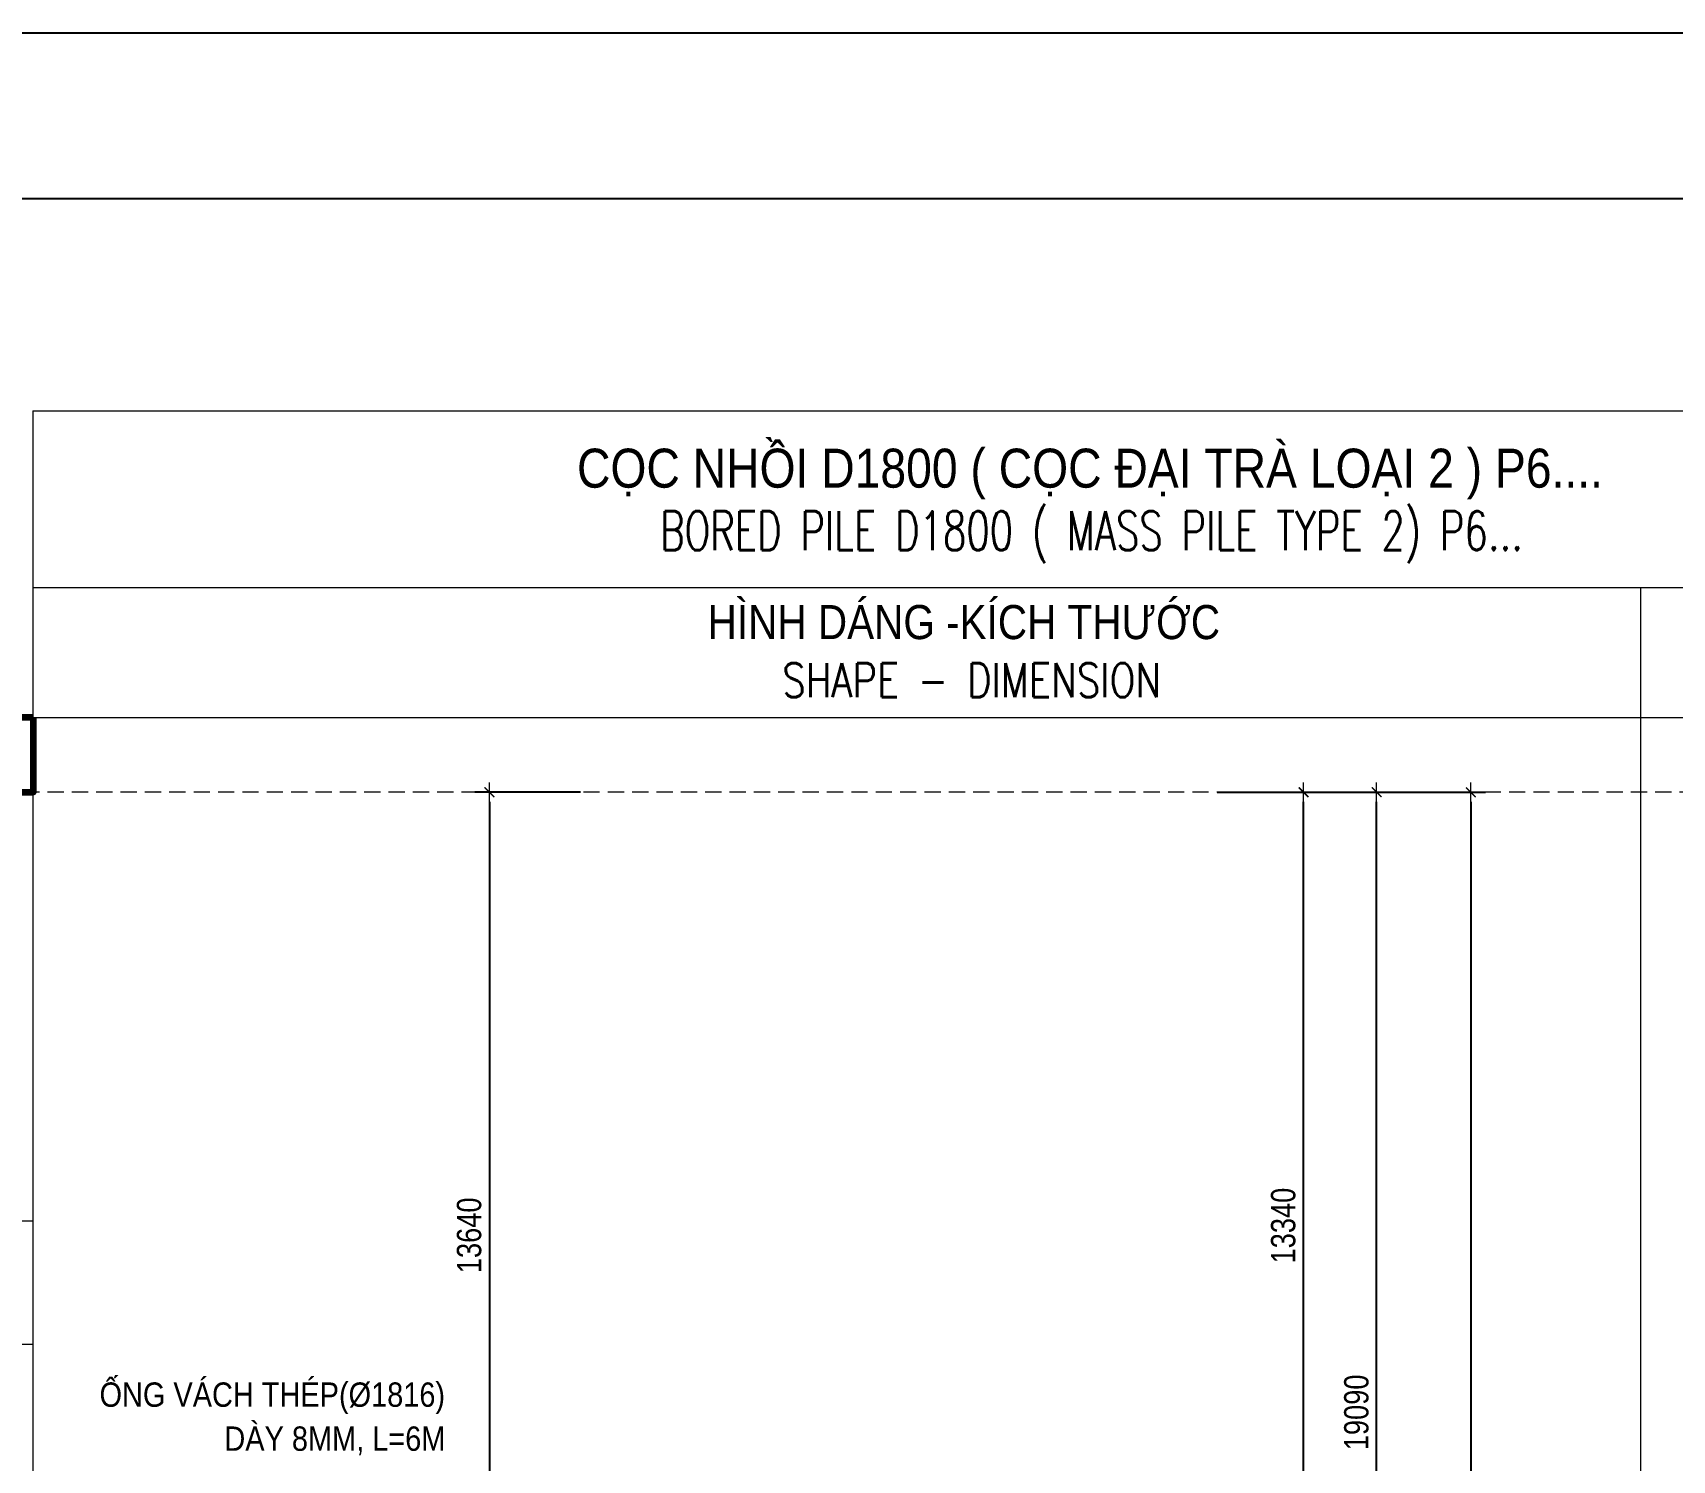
# Model space of a CAD drawing. Header units: millimetres. Extents: x -2123450 to -961021, y -260876 to 649159.
# Drawn here: x -1354395 to -1329156, y 385039 to 407010 of the extents above; entities that cross this region are included whole.
import ezdxf
from ezdxf.enums import TextEntityAlignment as Align

# ---------------------------------------------------------------- set-up
doc = ezdxf.new("R2010")
doc.units = ezdxf.units.MM
doc.header["$LTSCALE"] = 1000
doc.header["$MEASUREMENT"] = 0
doc.header["$PDMODE"] = 66
doc.linetypes.add('HIDDEN', pattern=[0.375, 0.25, -0.125])
doc.layers.get('DEFPOINTS').update_dxf_attribs({"linetype": 'CONTINUOUS'})
for name, color, linetype, lineweight in [('NDC_S_CONTINUOUS', 3, 'CONTINUOUS', 20), ('NDC_S_DIM', 1, 'CONTINUOUS', 9), ('NDC_S_FOUNDATION NAME', 7, 'CONTINUOUS', 20), ('NDC_S_HATCH MATERIAL', 8, 'CONTINUOUS', 13), ('NDC_S_REBAR SECTION', 6, 'CONTINUOUS', 25), ('NDC_S_VN TITLE', 6, 'CONTINUOUS', 9)]:
    doc.layers.add(name, color=color, linetype=linetype, lineweight=lineweight)
doc.layers.add('TEXT', color=7, linetype='CONTINUOUS')
doc.styles.add('NDC_ARIAL', font='arial.ttf', dxfattribs={"width": 0.8})
doc.styles.get("Standard").update_dxf_attribs({"font": 'romans.shx', "bigfont": 'vns.shx'})
doc.dimstyles.new('NDC_1-150', dxfattribs={"dimscale": 150, "dimtxt": 2.5, "dimasz": 1, "dimexe": 1.5, "dimexo": 0, "dimgap": 0.8, "dimtad": 1, "dimdec": 0, "dimdsep": 46, "dimtxsty": 'NDC_ARIAL', "dimblk": 'DIMMARK', "dimcen": 49999.938995, "dimdle": 1.5, "dimclrd": 1, "dimclre": 1, "dimclrt": 3, "dimadec": 0, "dimazin": 0, "dimtfac": 1, "dimtdec": 0, "dimtix": 1, "dimtmove": 2, "dimatfit": 3, "dimfxl": 1, "dimarcsym": 0})

# ---------------------------------------------------------------- blocks, each defined once
blk = doc.blocks.new('TRỤ DC HK5-B3')
at = {"layer": 'NDC_S_CONTINUOUS'}
for p, q in [((21923, -12471), (16381, -12471)), ((21923, -14371), (16381, -14371))]:
    blk.add_line(p, q, dxfattribs=at)
at = {"layer": 'NDC_S_CONTINUOUS', "lineweight": 100}
blk.add_lwpolyline([(21936, -4721), (16392, -4721), (16392, -5871), (21936, -5871)], close=True, dxfattribs=at)
blk = doc.blocks.new('DIMMARK')
at = {"layer": 'NDC_S_DIM', "color": 1}
blk.add_line((-1.5, 0), (1, 0), dxfattribs=at)
at = {"layer": 'NDC_S_DIM', "color": 2, "const_width": 0.15}
blk.add_lwpolyline([(-0.5, -0.5), (0.5, 0.5)], dxfattribs=at)
blk = doc.blocks.new('*D2326')
at = {"layer": 'DEFPOINTS', "color": 0, "transparency": 16777216}
for p in [(19685, -5871), (19685, -55871), (22139, -55871)]:
    blk.add_point(p, dxfattribs=at)
at = {"layer": 'NDC_S_DIM', "color": 1, "lineweight": -2, "transparency": 16777216}
for p, q in [((19685, -5871), (22364, -5871)), ((22139, -6021), (22139, -55721)), ((19685, -55871), (22364, -55871))]:
    blk.add_line(p, q, dxfattribs=at)
at = {"layer": 'NDC_S_DIM', "color": 1, "lineweight": -2, "transparency": 16777216, "xscale": 150, "yscale": 150, "zscale": 150}
for p, rotation in [((22139, -5871), 90), ((22139, -55871), 270)]:
    blk.add_blockref('DIMMARK', p, dxfattribs=dict(at, rotation=rotation))
at = {"layer": 'NDC_S_DIM', "color": 3, "transparency": 16777216, "insert": (21827, -30871), "char_height": 375, "attachment_point": 5, "rotation": 90, "style": 'NDC_ARIAL'}
blk.add_mtext('50000', dxfattribs=at)
blk = doc.blocks.new('*D2334')
at = {"layer": 'DEFPOINTS', "color": 0, "transparency": 16777216}
for p in [(8434, -5871), (7031, -19511), (8434, -19511)]:
    blk.add_point(p, dxfattribs=at)
at = {"layer": 'NDC_S_DIM', "color": 1, "lineweight": -2, "transparency": 16777216}
for p, q in [((8434, -5871), (6806, -5871)), ((7031, -6021), (7031, -19361)), ((8434, -19511), (6806, -19511))]:
    blk.add_line(p, q, dxfattribs=at)
at = {"layer": 'NDC_S_DIM', "color": 1, "lineweight": -2, "transparency": 16777216, "xscale": 150, "yscale": 150, "zscale": 150}
for p, rotation in [((7031, -5871), 90), ((7031, -19511), 270)]:
    blk.add_blockref('DIMMARK', p, dxfattribs=dict(at, rotation=rotation))
at = {"layer": 'NDC_S_DIM', "color": 3, "transparency": 16777216, "insert": (6719, -12691), "char_height": 375, "attachment_point": 5, "rotation": 90, "style": 'NDC_ARIAL'}
blk.add_mtext('13640', dxfattribs=at)
blk = doc.blocks.new('*D2299')
at = {"layer": 'DEFPOINTS', "color": 0, "transparency": 16777216}
for p in [(18235, -5871), (20689, -5871), (18235, -24961)]:
    blk.add_point(p, dxfattribs=at)
at = {"layer": 'NDC_S_DIM', "color": 1, "lineweight": -2, "transparency": 16777216}
for p, q in [((18235, -5871), (20914, -5871)), ((20689, -24811), (20689, -6021)), ((18235, -24961), (20914, -24961))]:
    blk.add_line(p, q, dxfattribs=at)
at = {"layer": 'NDC_S_DIM', "color": 1, "lineweight": -2, "transparency": 16777216, "xscale": 150, "yscale": 150, "zscale": 150}
for p, rotation in [((20689, -5871), 90), ((20689, -24961), 270)]:
    blk.add_blockref('DIMMARK', p, dxfattribs=dict(at, rotation=rotation))
at = {"layer": 'NDC_S_DIM', "color": 3, "transparency": 16777216, "insert": (20378, -15416), "char_height": 375, "attachment_point": 5, "rotation": 90, "style": 'NDC_ARIAL'}
blk.add_mtext('19090', dxfattribs=at)
blk = doc.blocks.new('*D2300')
at = {"layer": 'DEFPOINTS', "color": 0, "transparency": 16777216}
for p in [(18235, -5871), (19564, -5871), (18235, -19211)]:
    blk.add_point(p, dxfattribs=at)
at = {"layer": 'NDC_S_DIM', "color": 1, "lineweight": -2, "transparency": 16777216}
for p, q in [((18235, -5871), (19789, -5871)), ((19564, -19061), (19564, -6021)), ((18235, -19211), (19789, -19211))]:
    blk.add_line(p, q, dxfattribs=at)
at = {"layer": 'NDC_S_DIM', "color": 1, "lineweight": -2, "transparency": 16777216, "xscale": 150, "yscale": 150, "zscale": 150}
for p, rotation in [((19564, -5871), 90), ((19564, -19211), 270)]:
    blk.add_blockref('DIMMARK', p, dxfattribs=dict(at, rotation=rotation))
at = {"layer": 'NDC_S_DIM', "color": 3, "transparency": 16777216, "insert": (19252, -12541), "char_height": 375, "attachment_point": 5, "rotation": 90, "style": 'NDC_ARIAL'}
blk.add_mtext('13340', dxfattribs=at)
blk = doc.blocks.new('D1800-2.4')
at = {"layer": 'NDC_S_CONTINUOUS'}
for p, q in [((0, 0), (0, -59594)), ((0, 0), (47726.9, 0)), ((0, -2720.8), (47726.9, -2720.8)), ((24757.8, -59594), (24757.8, -2720.8)), ((0, -4720.8), (33126.6, -4720.8))]:
    blk.add_line(p, q, dxfattribs=at)
at = {"layer": 'NDC_S_HATCH MATERIAL', "linetype": 'HIDDEN'}
blk.add_line((47726.9, -5870.8), (0, -5870.8), dxfattribs=at)
at = {"layer": 'NDC_S_FOUNDATION NAME', "style": 'NDC_ARIAL', "width": 0.85}
blk.add_text('HÌNH DÁNG -KÍCH THƯỚC', height=525, dxfattribs=at).set_placement((14334.2, -3187.1), align=Align.MIDDLE)
for s, p in [('ỐNG VÁCH THÉP(%%C1816)', (1027.5, -15330.5)), ('DÀY 8MM, L=6M', (2949.8, -16008))]:
    blk.add_text(s, height=375, dxfattribs=at).set_placement(p)
at = {"layer": 'NDC_S_VN TITLE', "style": 'NDC_ARIAL', "width": 0.85}
blk.add_text('CỌC NHỒI D1800 ( CỌC ĐẠI TRÀ LOẠI 2 ) P6....', height=600, dxfattribs=at).set_placement((16275.9, -882.4), align=Align.MIDDLE)
at = {"layer": 'TEXT', "color": 3, "linetype": 'Continuous', "ltscale": 0.8}
for s, height, width, p in [('BORED PILE D1800 ( MASS PILE TYPE 2) P6...', 600, 0.7, (16298.4, -1846.1)), ('SHAPE - DIMENSION', 525, 0.8, (14454.6, -4146))]:
    blk.add_text(s, height=height, dxfattribs=dict(at, width=width)).set_placement(p, align=Align.MIDDLE_CENTER)
at = {"layer": 'NDC_S_DIM'}
for base, p1, p2, picture, middle in [((7030.7, -19510.8), (8433.6, -5870.8), (8433.6, -19510.8), '*D2334', (6719.1, -12690.8)), ((20689.1, -5870.8), (18235, -24960.8), (18235, -5870.8), '*D2299', (20377.7, -15415.8)), ((19563.9, -5870.8), (18235, -19210.8), (18235, -5870.8), '*D2300', (19252.3, -12540.8)), ((22138.6, -55870.8), (19684.7, -5870.8), (19684.7, -55870.8), '*D2326', (21827.2, -30870.8))]:
    dim = blk.add_linear_dim(base=base, p1=p1, p2=p2, angle=90, dimstyle='NDC_1-150', dxfattribs=at)
    dim.commit()
    dim.dimension.update_dxf_attribs({"geometry": picture, "text_midpoint": middle})

msp = doc.modelspace()

# ---------------------------------------------------------------- linework, layer by layer
at = {"layer": 'DEFPOINTS'}
for points in [[(-1382997.23, 407010.05), (-1256847.23, 407010.05), (-1256847.23, 317910.05), (-1382997.23, 317910.05)], [(-1269447.23, 320460.05), (-1377030.69, 320460.05), (-1377030.69, 404460.05), (-1269447.23, 404460.05)]]:
    msp.add_lwpolyline(points, close=True, dxfattribs=at)

# ---------------------------------------------------------------- block references
at = {"layer": 'NDC_S_FOUNDATION NAME', "color": 3}
msp.add_blockref('TRỤ DC HK5-B3', (-1376318.3, 401191.34), dxfattribs=at)
at = {"layer": 'NDC_S_REBAR SECTION', "color": 1}
msp.add_blockref('D1800-2.4', (-1354395.11, 401191.34), dxfattribs=at)

doc.saveas('drawing.dxf')
